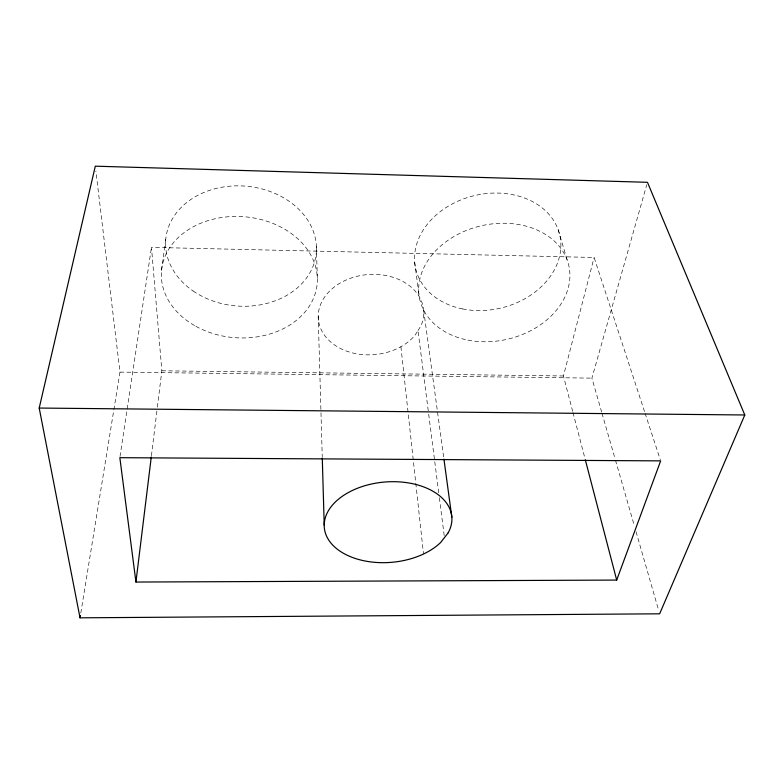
<?xml version="1.0" encoding="UTF-8"?>
<svg xmlns="http://www.w3.org/2000/svg" width="784" height="784" viewBox="0 0 784 784"><rect width="100%" height="100%" fill="white"/><g stroke="black" fill="none" stroke-linecap="round" stroke-linejoin="round"><path stroke-width="0.59" stroke-dasharray="3.92 2.94" d="M151.42 455.769L157.231 408.415M157.378 407.2L161.847 370.783L151.479 247.372L594.115 257.475L644.683 412.061M161.514 270.519L165.777 239.189M120.03 456.474L151.479 247.372M80.811 613L119.981 372.116L95.883 171.03M572.673 411.365L563.431 375.967L594.115 257.475M601.671 412.139L591.891 378.133L646.8 184.652M417.999 330.574L420.969 325.801A52.851 40.16 -4.7 0 0 365.168 274.841A52.851 40.16 -4.7 0 0 325.958 337.13A52.851 40.16 -4.7 0 0 415.001 335.287L417.999 330.574L428.525 412.923M161.847 370.783L563.431 375.967M119.981 372.116L591.891 378.133M645.065 413.227L660.275 459.718M558.159 229.673L567.224 260.131M602.004 413.315L615.146 459.042M615.489 460.218L634.364 525.878M636.049 531.738L658.638 610.295M572.977 412.541L584.982 458.552M423.664 310.239L443.764 457.885M414.677 262.385L418.823 293.412M428.681 414.128L438.736 492.842M439.354 497.693L444.459 537.657M400.908 346.704L423.507 554.014M316.403 246.646L317.304 277.742M318.216 316.364L320.95 411.59M320.989 412.815L322.244 456.758M467.96 340.129A76.43 58.222 -12.9 0 0 568.841 265.678A76.43 58.222 -12.9 0 0 446.057 241.697A76.43 58.222 -12.9 0 0 467.96 340.129M195.863 326.301A78.106 60.652 4.4 0 0 317.167 283.661A78.106 60.652 4.4 0 0 204.957 221.647A78.106 60.652 4.4 0 0 195.863 326.301M193.138 291.001A75.548 60.084 5.1 0 0 315.433 258.289A75.548 60.084 5.1 0 0 214.453 188.875A75.548 60.084 5.1 0 0 193.138 291.001M462.599 308.925A73.97 57.761 -13.5 0 0 559.776 235.18A73.97 57.761 -13.5 0 0 440.706 211.308A73.97 57.761 -13.5 0 0 462.599 308.925"/><path stroke-width="1.18" d="M135.936 582.042L119.844 457.689L660.657 460.874L616.694 580.082L135.936 582.042L151.273 456.984M80.027 617.821L39.2 408.052L95.295 166.179L647.466 182.309L744.8 414.981L659.648 613.813L80.027 617.821L80.419 615.411M39.2 408.052L744.8 414.981M585.295 459.738L616.694 580.082M443.93 459.101L451.839 517.185M322.283 457.983L324.213 525.133M448.164 532.836L440.726 542.41A63.984 40.288 -4.7 0 1 333.024 545.39A63.984 40.288 -4.7 0 1 382.073 482.287A63.984 40.288 -4.7 0 1 448.164 532.836"/></g></svg>
